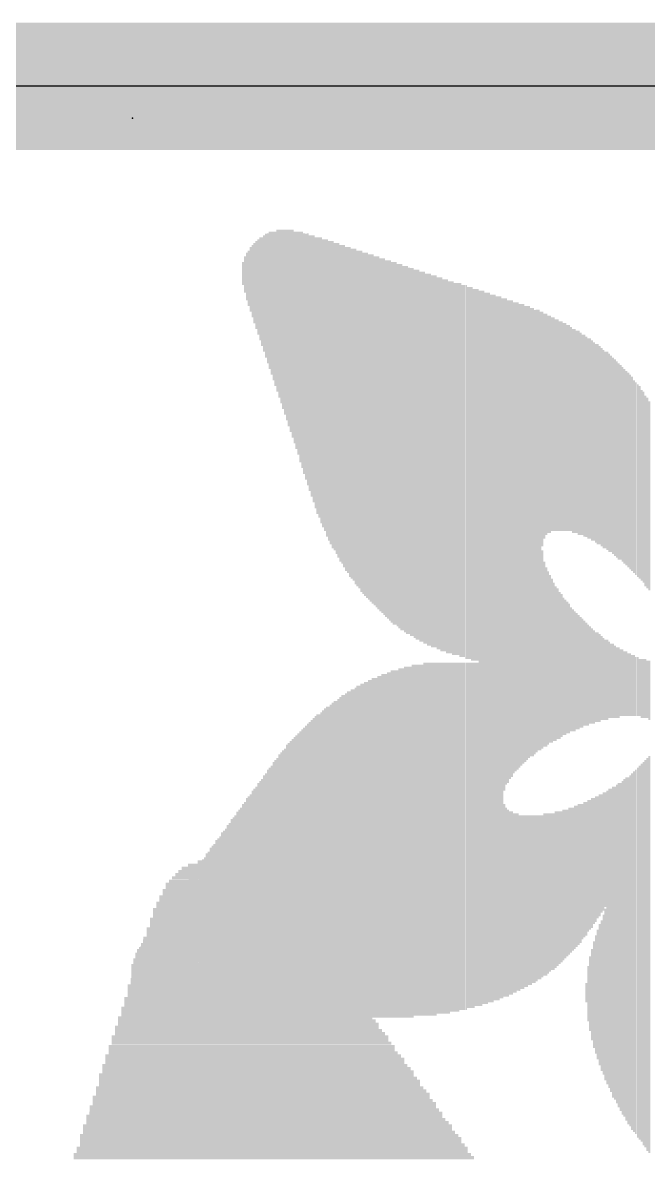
# Model space of a CAD drawing. Extents: x -0.1 to 25.5, y -0.1 to 17.9.
# Drawn here: x 18.323 to 19.573, y 15.637 to 17.907 of the extents above; entities that cross this region are included whole.
import ezdxf

# ---------------------------------------------------------------- set-up
doc = ezdxf.new("R2010")
doc.units = 0
for name, color, linetype in [('1', 12, 'CONTINUOUS'), ('16', 5, 'CONTINUOUS'), ('20', 31, 'CONTINUOUS'), ('21', 40, 'CONTINUOUS'), ('22', 6, 'CONTINUOUS'), ('23', 53, 'CONTINUOUS')]:
    doc.layers.add(name, color=color, linetype=linetype)

# ---------------------------------------------------------------- blocks, each defined once
blk = doc.blocks.new('RECT')
blk.add_solid([(-0.5, -0.5), (0.5, -0.5), (-0.5, 0.5), (0.5, 0.5)])

msp = doc.modelspace()

# ---------------------------------------------------------------- linework, layer by layer
at = {"layer": '1', "const_width": 0.254}
msp.add_lwpolyline([(0, 17.78), (25.4, 17.78)], dxfattribs=at)
at = {"layer": '16', "const_width": 0.254}
msp.add_lwpolyline([(0, 17.78), (25.4, 17.78)], dxfattribs=at)
at = {"layer": '20'}
msp.add_line((22.86, 17.78), (2.54, 17.78), dxfattribs=at)
at = {"layer": '23'}
msp.add_point((18.542, 17.7165), dxfattribs=at)

# ---------------------------------------------------------------- block references
at = {"layer": '21', "rotation": 270}
for p, xscale, yscale in [((18.8049, 17.366), 0.2324, 0.0038), ((18.8087, 17.3621), 0.2477, 0.0038), ((18.8125, 17.3565), 0.2591, 0.0038), ((18.8163, 17.3527), 0.2743, 0.0038), ((18.8201, 17.3469), 0.2857, 0.0038), ((18.8239, 17.3412), 0.2972, 0.0038), ((18.8278, 17.3355), 0.3086, 0.0039), ((18.8316, 17.3317), 0.3238, 0.0038), ((18.8354, 17.326), 0.3353, 0.0038), ((18.8392, 17.3203), 0.3467, 0.0038), ((18.843, 17.3146), 0.3581, 0.0038), ((18.8468, 17.3088), 0.3696, 0.0038), ((18.8506, 17.3031), 0.381, 0.0038), ((18.8544, 17.2974), 0.3924, 0.0038), ((18.8582, 17.2917), 0.4038, 0.0038), ((18.862, 17.2859), 0.4153, 0.0038), ((18.8659, 17.2783), 0.4229, 0.0039), ((18.8697, 17.2727), 0.4343, 0.0038), ((18.8735, 17.2669), 0.4458, 0.0038), ((18.8773, 17.2593), 0.461, 0.0038), ((18.8811, 17.2536), 0.4724, 0.0038), ((18.8849, 17.246), 0.4801, 0.0038), ((18.8887, 17.2402), 0.4915, 0.0038), ((18.8925, 17.2346), 0.5029, 0.0038), ((18.8963, 17.2269), 0.5106, 0.0038), ((18.9001, 17.2212), 0.522, 0.0038), ((18.904, 17.2155), 0.5334, 0.0039), ((18.7782, 17.3946), 0.1295, 0.0038), ((18.782, 17.3908), 0.1447, 0.0038), ((18.7858, 17.3869), 0.16, 0.0038), ((18.7897, 17.3832), 0.1753, 0.0039), ((18.7935, 17.3794), 0.1905, 0.0038), ((18.7973, 17.3755), 0.2058, 0.0038), ((18.8011, 17.3698), 0.2172, 0.0038), ((18.9078, 17.2079), 0.541, 0.0038), ((18.9116, 17.2021), 0.5525, 0.0038), ((18.9154, 17.1984), 0.5601, 0.0038), ((18.9192, 17.1927), 0.5715, 0.0038), ((18.923, 17.1869), 0.5753, 0.0038), ((18.9268, 17.1831), 0.583, 0.0038), ((18.9306, 17.1774), 0.5944, 0.0038), ((18.9344, 17.1717), 0.5982, 0.0038), ((18.9382, 17.1679), 0.6058, 0.0038), ((18.9421, 17.164), 0.6135, 0.0039), ((18.9459, 17.1602), 0.6134, 0.0038), ((18.9497, 17.1564), 0.621, 0.0038), ((18.9535, 17.1526), 0.6286, 0.0038), ((18.9573, 17.1469), 0.6324, 0.0038), ((18.9611, 17.145), 0.6362, 0.0038), ((18.9649, 17.1411), 0.6439, 0.0038), ((18.9687, 17.1355), 0.6477, 0.0038), ((18.9725, 17.1335), 0.6515, 0.0038), ((18.9763, 17.1298), 0.6591, 0.0038), ((18.7668, 17.4041), 0.0724, 0.0038), ((18.7706, 17.4002), 0.0953, 0.0038), ((18.7744, 17.3965), 0.1105, 0.0038), ((18.9802, 17.1259), 0.6591, 0.0039), ((18.984, 17.1241), 0.6629, 0.0038), ((18.9878, 17.1203), 0.6705, 0.0038), ((18.9916, 17.1164), 0.6706, 0.0038), ((18.9954, 17.1145), 0.6744, 0.0038), ((18.9992, 17.1107), 0.682, 0.0038), ((19.003, 17.1069), 0.682, 0.0038), ((19.0068, 17.105), 0.6858, 0.0038), ((19.0106, 17.1031), 0.6896, 0.0038), ((19.0144, 17.0993), 0.6896, 0.0038), ((19.0183, 17.0974), 0.6934, 0.0039), ((19.0221, 17.0955), 0.6972, 0.0038), ((19.0259, 17.0917), 0.6973, 0.0038), ((19.0297, 17.0898), 0.7011, 0.0038), ((19.0335, 17.0878), 0.7049, 0.0038), ((19.0373, 17.0841), 0.7049, 0.0038), ((19.0411, 17.0822), 0.7087, 0.0038), ((19.0449, 17.0802), 0.7125, 0.0038), ((18.763, 17.406), 0.0457, 0.0038), ((19.0487, 17.0765), 0.7125, 0.0038), ((19.0525, 17.0746), 0.7163, 0.0038), ((19.0564, 17.0726), 0.7201, 0.0039), ((19.0602, 17.0688), 0.72, 0.0038), ((19.064, 17.0669), 0.7239, 0.0038), ((19.0678, 17.0669), 0.7239, 0.0038), ((19.0716, 17.0631), 0.7239, 0.0038), ((19.0754, 17.0612), 0.7277, 0.0038), ((19.0792, 17.0593), 0.7315, 0.0038), ((19.083, 17.0573), 0.7277, 0.0038), ((19.0868, 17.0555), 0.7315, 0.0038), ((19.0906, 17.0536), 0.7353, 0.0038), ((19.0945, 17.0517), 0.7315, 0.0039), ((19.0983, 17.0497), 0.7353, 0.0038), ((19.1021, 17.0497), 0.7353, 0.0038), ((19.1059, 17.046), 0.7353, 0.0038), ((19.1097, 17.0441), 0.7391, 0.0038), ((19.1135, 17.0441), 0.7391, 0.0038), ((19.1173, 17.0403), 0.7391, 0.0038), ((19.1211, 17.0403), 0.7391, 0.0038), ((19.1249, 17.0383), 0.743, 0.0038), ((19.1287, 17.0364), 0.7392, 0.0038), ((19.1326, 17.0345), 0.743, 0.0039), ((19.1364, 17.0345), 0.743, 0.0038), ((19.1402, 17.0307), 0.743, 0.0038), ((19.144, 17.0307), 0.743, 0.0038), ((19.1478, 17.0307), 0.743, 0.0038), ((19.1516, 17.0269), 0.743, 0.0038), ((19.1554, 17.0269), 0.743, 0.0038), ((19.1592, 17.025), 0.7468, 0.0038), ((19.163, 17.0231), 0.743, 0.0038), ((19.1668, 17.0231), 0.743, 0.0038), ((19.1707, 17.0212), 0.7468, 0.0039), ((19.1745, 17.0192), 0.7429, 0.0038), ((19.1783, 17.0192), 0.7429, 0.0038), ((19.1821, 17.0174), 0.7467, 0.0038), ((19.1859, 17.0155), 0.7429, 0.0038), ((19.1897, 17.0155), 0.7429, 0.0038), ((19.1935, 17.0155), 0.7429, 0.0038), ((19.1973, 17.0136), 0.7467, 0.0038), ((19.2011, 17.0116), 0.7429, 0.0038), ((19.2049, 17.0116), 0.7429, 0.0038), ((19.2088, 17.0098), 0.7467, 0.0039), ((19.2126, 17.0079), 0.7429, 0.0038), ((19.2164, 17.0079), 0.7429, 0.0038), ((19.2202, 17.006), 0.7467, 0.0038), ((19.224, 17.004), 0.7429, 0.0038), ((19.2278, 17.004), 0.7429, 0.0038), ((19.2316, 17.004), 0.7429, 0.0038), ((19.2354, 16.6573), 1.4288, 0.0038), ((19.2392, 16.6573), 1.4288, 0.0038), ((19.243, 16.6593), 1.4249, 0.0038), ((19.2469, 16.6574), 1.4211, 0.0039), ((19.2507, 16.6574), 1.4211, 0.0038), ((19.2545, 16.6593), 1.4173, 0.0038), ((19.2583, 16.6574), 1.4135, 0.0038), ((19.2621, 16.6574), 1.4135, 0.0038), ((19.2659, 16.6593), 1.4097, 0.0038), ((19.2697, 16.6574), 1.4059, 0.0038), ((19.2735, 16.6574), 1.4059, 0.0038), ((19.2773, 16.6593), 1.4021, 0.0038), ((19.2811, 16.6574), 1.3983, 0.0038), ((19.285, 16.865), 0.983, 0.0039), ((19.2888, 16.8707), 0.9716, 0.0038), ((19.2926, 16.8707), 0.9639, 0.0038), ((19.2964, 16.8744), 0.9563, 0.0038), ((19.3002, 16.8764), 0.9525, 0.0038), ((19.304, 16.8783), 0.941, 0.0038), ((19.3078, 16.8802), 0.9372, 0.0038), ((19.3116, 16.8821), 0.9334, 0.0038), ((19.3154, 16.8821), 0.9258, 0.0038), ((19.3192, 16.884), 0.922, 0.0038), ((19.3231, 16.8859), 0.9182, 0.0039), ((19.3269, 16.8859), 0.9106, 0.0038), ((19.3307, 16.8878), 0.9068, 0.0038), ((19.3345, 16.8897), 0.903, 0.0038), ((19.3383, 16.8897), 0.8953, 0.0038), ((19.3421, 16.8897), 0.8953, 0.0038), ((19.3459, 16.8897), 0.8877, 0.0038), ((19.3497, 16.8917), 0.8839, 0.0038), ((19.3535, 16.8936), 0.8801, 0.0038), ((19.3573, 16.8917), 0.8763, 0.0038), ((19.3612, 17.0955), 0.4686, 0.0039), ((19.365, 17.1012), 0.4496, 0.0038), ((19.3688, 17.105), 0.442, 0.0038), ((19.3726, 17.105), 0.4344, 0.0038), ((19.3764, 17.105), 0.4344, 0.0038), ((19.3802, 17.105), 0.4268, 0.0038), ((19.384, 17.105), 0.4268, 0.0038), ((19.3878, 17.103), 0.4229, 0.0038), ((19.3916, 17.103), 0.4229, 0.0038), ((19.3954, 17.1012), 0.4191, 0.0038), ((19.3993, 17.1012), 0.4191, 0.0039), ((19.4031, 17.0993), 0.4153, 0.0038), ((19.4069, 17.0993), 0.4153, 0.0038), ((19.4107, 17.0974), 0.4115, 0.0038), ((19.4145, 17.0974), 0.4115, 0.0038), ((19.4183, 17.0954), 0.4077, 0.0038), ((19.4221, 17.0917), 0.4077, 0.0038), ((19.4259, 17.0917), 0.4077, 0.0038), ((19.4297, 17.0898), 0.4039, 0.0038), ((19.4335, 17.0878), 0.4077, 0.0038), ((19.4374, 17.086), 0.4039, 0.0039), ((19.4412, 17.0841), 0.4001, 0.0038), ((19.445, 17.0822), 0.4039, 0.0038), ((19.4488, 17.0802), 0.4001, 0.0038), ((19.4526, 17.0764), 0.4, 0.0038), ((19.4564, 17.0764), 0.4, 0.0038), ((19.4602, 17.0726), 0.4, 0.0038), ((19.464, 17.0707), 0.3962, 0.0038), ((19.4678, 17.0669), 0.3962, 0.0038), ((19.4716, 17.065), 0.4, 0.0038), ((19.4755, 17.0631), 0.3962, 0.0039), ((19.4793, 17.0593), 0.3962, 0.0038), ((19.4831, 17.0555), 0.3963, 0.0038), ((19.4869, 17.0536), 0.3925, 0.0038), ((19.4907, 17.0517), 0.3963, 0.0038), ((19.4945, 17.0479), 0.3963, 0.0038), ((19.4983, 17.046), 0.3925, 0.0038), ((19.5021, 17.0421), 0.3924, 0.0038), ((19.5059, 17.0383), 0.3924, 0.0038), ((19.5097, 17.0345), 0.3924, 0.0038), ((19.5136, 17.0307), 0.3924, 0.0039), ((19.5174, 17.0288), 0.3886, 0.0038), ((19.5212, 17.025), 0.3886, 0.0038), ((19.525, 17.0212), 0.3886, 0.0038), ((19.5288, 17.0174), 0.3886, 0.0038), ((19.5326, 17.0136), 0.3887, 0.0038), ((19.5364, 17.0098), 0.3887, 0.0038), ((19.5402, 17.0059), 0.3886, 0.0038), ((19.544, 17.0002), 0.3848, 0.0038), ((19.5478, 16.9964), 0.3848, 0.0038), ((19.5517, 16.9926), 0.3848, 0.0039), ((19.5555, 16.9888), 0.3848, 0.0038), ((19.5593, 16.9831), 0.381, 0.0038), ((19.5631, 16.9793), 0.381, 0.0038), ((19.5669, 16.9716), 0.381, 0.0038), ((19.5707, 16.9678), 0.381, 0.0038), ((19.5745, 16.9621), 0.3772, 0.0038), ((19.3612, 16.6554), 0.3962, 0.0039), ((19.365, 16.6459), 0.3696, 0.0038), ((19.3688, 16.6402), 0.3581, 0.0038), ((19.3726, 16.6382), 0.3467, 0.0038), ((19.3764, 16.6364), 0.3353, 0.0038), ((19.3802, 16.6326), 0.3277, 0.0038), ((19.384, 16.6306), 0.3163, 0.0038), ((19.3878, 16.6268), 0.3086, 0.0038), ((19.3916, 16.6268), 0.301, 0.0038), ((19.3954, 16.623), 0.2934, 0.0038), ((19.3993, 16.623), 0.2857, 0.0039), ((19.4031, 16.6212), 0.2743, 0.0038), ((19.4069, 16.6193), 0.2705, 0.0038), ((19.4107, 16.6193), 0.2629, 0.0038), ((19.4145, 16.6174), 0.2591, 0.0038), ((19.4183, 16.6154), 0.2476, 0.0038), ((19.4221, 16.6135), 0.2438, 0.0038), ((19.4259, 16.6116), 0.24, 0.0038), ((19.4297, 16.6116), 0.2324, 0.0038), ((19.4335, 16.6097), 0.2286, 0.0038), ((19.4374, 16.6097), 0.221, 0.0039), ((19.4412, 16.6078), 0.2172, 0.0038), ((19.445, 16.6078), 0.2096, 0.0038), ((19.4488, 16.6059), 0.2058, 0.0038), ((19.4526, 16.604), 0.2019, 0.0038), ((19.4564, 16.604), 0.1943, 0.0038), ((19.4602, 16.6021), 0.1905, 0.0038), ((19.464, 16.6001), 0.1867, 0.0038), ((19.4678, 16.6001), 0.1791, 0.0038), ((19.4716, 16.6001), 0.1791, 0.0038), ((19.4755, 16.5983), 0.1753, 0.0039), ((19.4793, 16.5983), 0.1677, 0.0038), ((19.4831, 16.5964), 0.1639, 0.0038), ((19.4869, 16.5945), 0.1601, 0.0038), ((19.4907, 16.5945), 0.1601, 0.0038), ((19.4945, 16.5945), 0.1524, 0.0038), ((19.4983, 16.5925), 0.1485, 0.0038), ((19.5021, 16.5925), 0.1485, 0.0038), ((19.5059, 16.5907), 0.1447, 0.0038), ((19.5097, 16.5888), 0.1409, 0.0038), ((19.5136, 16.5888), 0.1409, 0.0039), ((19.5174, 16.5888), 0.1333, 0.0038), ((19.5212, 16.5888), 0.1333, 0.0038), ((19.525, 16.5869), 0.1295, 0.0038), ((19.5288, 16.5869), 0.1295, 0.0038), ((19.5326, 16.5849), 0.1257, 0.0038), ((19.5364, 16.5849), 0.1257, 0.0038), ((19.5402, 16.5831), 0.1219, 0.0038), ((19.544, 16.5831), 0.1219, 0.0038), ((19.5478, 16.5812), 0.1181, 0.0038), ((19.5517, 16.5812), 0.1181, 0.0039), ((19.0754, 16.2687), 0.6972, 0.0038), ((19.0792, 16.2687), 0.6972, 0.0038), ((19.083, 16.2687), 0.6972, 0.0038), ((19.0868, 16.2706), 0.701, 0.0038), ((19.0906, 16.2706), 0.701, 0.0038), ((19.0945, 16.2706), 0.701, 0.0039), ((19.0983, 16.2706), 0.701, 0.0038), ((19.1021, 16.2725), 0.7048, 0.0038), ((19.1059, 16.2744), 0.701, 0.0038), ((19.1097, 16.2744), 0.701, 0.0038), ((19.1135, 16.2744), 0.701, 0.0038), ((19.1173, 16.2744), 0.701, 0.0038), ((19.1211, 16.2744), 0.701, 0.0038), ((19.1249, 16.2763), 0.7048, 0.0038), ((19.1287, 16.2763), 0.7048, 0.0038), ((19.1326, 16.2763), 0.7048, 0.0039), ((19.1364, 16.2763), 0.7048, 0.0038), ((19.1402, 16.2763), 0.7048, 0.0038), ((19.144, 16.2763), 0.7048, 0.0038), ((19.1478, 16.2763), 0.7048, 0.0038), ((19.1516, 16.2782), 0.701, 0.0038), ((19.1554, 16.2782), 0.701, 0.0038), ((19.1592, 16.2782), 0.701, 0.0038), ((19.163, 16.2782), 0.701, 0.0038), ((19.1668, 16.2782), 0.701, 0.0038), ((19.1707, 16.2782), 0.701, 0.0039), ((19.1745, 16.2782), 0.701, 0.0038), ((19.1783, 16.2801), 0.6972, 0.0038), ((19.1821, 16.2801), 0.6972, 0.0038), ((19.1859, 16.2801), 0.6972, 0.0038), ((19.1897, 16.2801), 0.6972, 0.0038), ((19.1935, 16.2801), 0.6972, 0.0038), ((19.1973, 16.282), 0.6934, 0.0038), ((19.2011, 16.282), 0.6934, 0.0038), ((19.2049, 16.282), 0.6934, 0.0038), ((19.2088, 16.282), 0.6934, 0.0039), ((19.2126, 16.2839), 0.6896, 0.0038), ((19.2164, 16.2839), 0.6896, 0.0038), ((19.2202, 16.2839), 0.6896, 0.0038), ((19.224, 16.2839), 0.6896, 0.0038), ((19.2278, 16.2858), 0.6858, 0.0038), ((19.2316, 16.2858), 0.6858, 0.0038), ((19.5555, 16.5793), 0.1143, 0.0038), ((19.5593, 16.5773), 0.1181, 0.0038), ((19.5631, 16.5773), 0.1181, 0.0038), ((19.5669, 16.5773), 0.1181, 0.0038), ((19.5707, 16.5755), 0.1143, 0.0038), ((19.5745, 16.5735), 0.1182, 0.0038), ((19.0144, 16.2573), 0.6744, 0.0038), ((19.0183, 16.2573), 0.6744, 0.0039), ((19.0221, 16.2592), 0.6782, 0.0038), ((19.0259, 16.2592), 0.6782, 0.0038), ((19.0297, 16.2592), 0.6782, 0.0038), ((19.0335, 16.2611), 0.682, 0.0038), ((19.0373, 16.2611), 0.682, 0.0038), ((19.0411, 16.263), 0.6858, 0.0038), ((19.0449, 16.263), 0.6858, 0.0038), ((19.0487, 16.263), 0.6858, 0.0038), ((19.0525, 16.2649), 0.6896, 0.0038), ((19.0564, 16.2649), 0.6896, 0.0039), ((19.0602, 16.2668), 0.6934, 0.0038), ((19.064, 16.2668), 0.6934, 0.0038), ((19.0678, 16.2668), 0.6934, 0.0038), ((19.0716, 16.2668), 0.6934, 0.0038), ((18.9725, 16.2459), 0.6515, 0.0038), ((18.9763, 16.2459), 0.6515, 0.0038), ((18.9802, 16.2477), 0.6553, 0.0039), ((18.984, 16.2477), 0.6553, 0.0038), ((18.9878, 16.2496), 0.6591, 0.0038), ((18.9916, 16.2516), 0.6629, 0.0038), ((18.9954, 16.2516), 0.6629, 0.0038), ((18.9992, 16.2535), 0.6667, 0.0038), ((19.003, 16.2535), 0.6667, 0.0038), ((19.0068, 16.2553), 0.6705, 0.0038), ((19.0106, 16.2553), 0.6705, 0.0038), ((18.9421, 16.2344), 0.6286, 0.0039), ((18.9459, 16.2363), 0.6324, 0.0038), ((18.9497, 16.2363), 0.6324, 0.0038), ((18.9535, 16.2383), 0.6363, 0.0038), ((18.9573, 16.2401), 0.6401, 0.0038), ((18.9611, 16.2421), 0.6439, 0.0038), ((18.9649, 16.2421), 0.6439, 0.0038), ((18.9687, 16.244), 0.6477, 0.0038), ((18.9192, 16.2249), 0.6096, 0.0038), ((18.923, 16.2268), 0.6134, 0.0038), ((18.9268, 16.2287), 0.6172, 0.0038), ((18.9306, 16.2306), 0.621, 0.0038), ((18.9344, 16.2306), 0.621, 0.0038), ((18.9382, 16.2325), 0.6248, 0.0038), ((18.8925, 16.2135), 0.5867, 0.0038), ((18.8963, 16.2154), 0.5905, 0.0038), ((18.9001, 16.2172), 0.5943, 0.0038), ((18.904, 16.2192), 0.5982, 0.0039), ((18.9078, 16.2211), 0.602, 0.0038), ((18.9116, 16.223), 0.6058, 0.0038), ((18.9154, 16.223), 0.6058, 0.0038), ((18.8697, 16.202), 0.5639, 0.0038), ((18.8735, 16.204), 0.5677, 0.0038), ((18.8773, 16.2059), 0.5715, 0.0038), ((18.8811, 16.2078), 0.5753, 0.0038), ((18.8849, 16.2096), 0.5791, 0.0038), ((18.8887, 16.2115), 0.5829, 0.0038), ((18.8506, 16.1925), 0.5448, 0.0038), ((18.8544, 16.1944), 0.5486, 0.0038), ((18.8582, 16.1963), 0.5524, 0.0038), ((18.862, 16.1982), 0.5562, 0.0038), ((18.8659, 16.2002), 0.5601, 0.0039), ((18.8316, 16.1791), 0.5181, 0.0038), ((18.8354, 16.183), 0.5258, 0.0038), ((18.8392, 16.1849), 0.5296, 0.0038), ((18.843, 16.1868), 0.5334, 0.0038), ((18.8468, 16.1887), 0.5372, 0.0038), ((19.5707, 16.0458), 0.7848, 0.0038), ((19.5745, 16.0459), 0.7925, 0.0038), ((18.8125, 16.1678), 0.4953, 0.0038), ((18.8163, 16.1697), 0.4991, 0.0038), ((18.8201, 16.1715), 0.5029, 0.0038), ((18.8239, 16.1754), 0.5105, 0.0038), ((18.8278, 16.1773), 0.5143, 0.0039), ((19.5478, 16.0516), 0.7277, 0.0038), ((19.5517, 16.0496), 0.7391, 0.0039), ((19.5555, 16.0496), 0.7468, 0.0038), ((19.5593, 16.0496), 0.7544, 0.0038), ((19.5631, 16.0477), 0.7658, 0.0038), ((19.5669, 16.0477), 0.7734, 0.0038), ((18.7973, 16.1563), 0.4724, 0.0038), ((18.8011, 16.1582), 0.4762, 0.0038), ((18.8049, 16.1621), 0.4839, 0.0038), ((18.8087, 16.1639), 0.4877, 0.0038), ((19.5212, 16.0592), 0.6667, 0.0038), ((19.525, 16.0592), 0.6743, 0.0038), ((19.5288, 16.0572), 0.6858, 0.0038), ((19.5326, 16.0534), 0.6934, 0.0038), ((19.5364, 16.0535), 0.7011, 0.0038), ((19.5402, 16.0516), 0.7125, 0.0038), ((19.544, 16.0516), 0.7201, 0.0038), ((18.782, 16.1468), 0.4534, 0.0038), ((18.7858, 16.1487), 0.4572, 0.0038), ((18.7897, 16.1506), 0.461, 0.0039), ((18.7935, 16.1544), 0.4686, 0.0038), ((19.4831, 16.2516), 0.2363, 0.0038), ((19.4869, 16.2554), 0.2286, 0.0038), ((19.4907, 16.0801), 0.5868, 0.0038), ((19.4945, 16.0782), 0.5982, 0.0038), ((19.4983, 16.0744), 0.6058, 0.0038), ((19.5021, 16.0706), 0.621, 0.0038), ((19.5059, 16.0687), 0.6248, 0.0038), ((19.5097, 16.0668), 0.6363, 0.0038), ((19.5136, 16.0648), 0.6477, 0.0039), ((19.5174, 16.0611), 0.6553, 0.0038), ((18.763, 16.1334), 0.4267, 0.0038), ((18.7668, 16.1354), 0.4305, 0.0038), ((18.7706, 16.1392), 0.4381, 0.0038), ((18.7744, 16.141), 0.4419, 0.0038), ((18.7782, 16.143), 0.4458, 0.0038), ((19.285, 16.1544), 0.3848, 0.0039), ((19.4335, 16.2059), 0.2819, 0.0038), ((19.4374, 16.2078), 0.2781, 0.0039), ((19.4412, 16.2115), 0.2705, 0.0038), ((19.445, 16.2154), 0.2705, 0.0038), ((19.4488, 16.2172), 0.2667, 0.0038), ((19.4526, 16.223), 0.2629, 0.0038), ((19.4564, 16.2248), 0.2591, 0.0038), ((19.4602, 16.2287), 0.259, 0.0038), ((19.464, 16.2325), 0.2514, 0.0038), ((19.4678, 16.2363), 0.2514, 0.0038), ((19.4716, 16.2401), 0.2438, 0.0038), ((19.4755, 16.244), 0.2439, 0.0039), ((19.4793, 16.2477), 0.2363, 0.0038), ((18.7477, 16.122), 0.4038, 0.0038), ((18.7516, 16.1258), 0.4115, 0.0039), ((18.7554, 16.1278), 0.4153, 0.0038), ((18.7592, 16.1297), 0.4191, 0.0038), ((19.2888, 16.1506), 0.3772, 0.0038), ((19.2926, 16.1487), 0.3734, 0.0038), ((19.2964, 16.1487), 0.3658, 0.0038), ((19.3002, 16.1487), 0.3658, 0.0038), ((19.304, 16.1487), 0.3582, 0.0038), ((19.3078, 16.1487), 0.3582, 0.0038), ((19.3116, 16.1506), 0.3544, 0.0038), ((19.3154, 16.1486), 0.3505, 0.0038), ((19.3192, 16.1505), 0.3467, 0.0038), ((19.3231, 16.1505), 0.3467, 0.0039), ((19.3269, 16.1525), 0.3429, 0.0038), ((19.3307, 16.1525), 0.3429, 0.0038), ((19.3345, 16.1544), 0.339, 0.0038), ((19.3383, 16.1544), 0.339, 0.0038), ((19.3421, 16.1563), 0.3352, 0.0038), ((19.3459, 16.1563), 0.3352, 0.0038), ((19.3497, 16.1582), 0.3314, 0.0038), ((19.3535, 16.1601), 0.3276, 0.0038), ((19.3573, 16.1601), 0.3276, 0.0038), ((19.3612, 16.162), 0.3238, 0.0039), ((19.365, 16.1659), 0.3239, 0.0038), ((19.3688, 16.1659), 0.3239, 0.0038), ((19.3726, 16.1678), 0.3201, 0.0038), ((19.3764, 16.1697), 0.3163, 0.0038), ((19.3802, 16.1715), 0.3125, 0.0038), ((19.384, 16.1715), 0.3125, 0.0038), ((19.3878, 16.1754), 0.3125, 0.0038), ((19.3916, 16.1773), 0.3086, 0.0038), ((19.3954, 16.1792), 0.3048, 0.0038), ((19.3993, 16.1811), 0.301, 0.0039), ((19.4031, 16.1849), 0.301, 0.0038), ((19.4069, 16.1868), 0.2972, 0.0038), ((19.4107, 16.1887), 0.2934, 0.0038), ((19.4145, 16.1925), 0.2934, 0.0038), ((19.4183, 16.1944), 0.2896, 0.0038), ((19.4221, 16.1963), 0.2858, 0.0038), ((19.4259, 16.2001), 0.2858, 0.0038), ((19.4297, 16.202), 0.2819, 0.0038), ((18.7325, 16.1125), 0.3848, 0.0038), ((18.7363, 16.1144), 0.3886, 0.0038), ((18.7401, 16.1182), 0.3962, 0.0038), ((18.7439, 16.1201), 0.4, 0.0038), ((18.7135, 16.0992), 0.3581, 0.0039), ((18.7173, 16.1011), 0.3619, 0.0038), ((18.7211, 16.1049), 0.3696, 0.0038), ((18.7249, 16.1068), 0.3734, 0.0038), ((18.7287, 16.1087), 0.3772, 0.0038), ((18.6982, 16.0897), 0.3391, 0.0038), ((18.702, 16.0916), 0.3429, 0.0038), ((18.7058, 16.0935), 0.3467, 0.0038), ((18.7096, 16.0973), 0.3543, 0.0038), ((18.6792, 16.0763), 0.3124, 0.0038), ((18.683, 16.0782), 0.3162, 0.0038), ((18.6868, 16.0801), 0.32, 0.0038), ((18.6906, 16.0839), 0.3276, 0.0038), ((18.6944, 16.0859), 0.3315, 0.0038), ((18.6639, 16.0648), 0.2895, 0.0038), ((18.6677, 16.0687), 0.2972, 0.0038), ((18.6715, 16.0706), 0.301, 0.0038), ((18.6754, 16.0725), 0.3048, 0.0039), ((18.6487, 16.0554), 0.2705, 0.0038), ((18.6525, 16.0572), 0.2743, 0.0038), ((18.6563, 16.0611), 0.2819, 0.0038), ((18.6601, 16.063), 0.2857, 0.0038), ((18.6296, 16.042), 0.2438, 0.0038), ((18.6334, 16.0439), 0.2476, 0.0038), ((18.6373, 16.0478), 0.2553, 0.0039), ((18.6411, 16.0496), 0.2591, 0.0038), ((18.6449, 16.0516), 0.2629, 0.0038), ((18.6144, 16.0344), 0.221, 0.0038), ((18.6182, 16.0363), 0.2248, 0.0038), ((18.622, 16.0363), 0.2324, 0.0038), ((18.6258, 16.0401), 0.24, 0.0038), ((18.5953, 16.023), 0.1905, 0.0038), ((18.5992, 16.0249), 0.1943, 0.0039), ((18.603, 16.0249), 0.2019, 0.0038), ((18.6068, 16.0287), 0.2095, 0.0038), ((18.6106, 16.0306), 0.2134, 0.0038), ((19.4831, 15.9658), 0.32, 0.0038), ((19.4869, 15.9659), 0.3429, 0.0038), ((18.5801, 16.0153), 0.16, 0.0038), ((18.5839, 16.0173), 0.1715, 0.0038), ((18.5877, 16.0191), 0.1753, 0.0038), ((18.5915, 16.0191), 0.1829, 0.0038), ((19.4716, 15.9658), 0.259, 0.0038), ((19.4755, 15.9658), 0.282, 0.0039), ((19.4793, 15.9639), 0.301, 0.0038), ((18.5649, 16.0115), 0.1295, 0.0038), ((18.5687, 16.0115), 0.1372, 0.0038), ((18.5725, 16.0115), 0.1448, 0.0038), ((18.5763, 16.0153), 0.1524, 0.0038), ((19.464, 15.9658), 0.2134, 0.0038), ((19.4678, 15.9658), 0.2362, 0.0038), ((18.5496, 16.0115), 0.0762, 0.0038), ((18.5534, 16.0115), 0.0914, 0.0038), ((18.5572, 16.0097), 0.1029, 0.0038), ((18.5611, 16.0115), 0.1143, 0.0039), ((19.4602, 15.9658), 0.1828, 0.0038), ((18.542, 16.0097), 0.0343, 0.0038), ((18.5458, 16.0096), 0.0572, 0.0038), ((19.4564, 15.9677), 0.1486, 0.0038), ((19.4526, 15.9678), 0.1105, 0.0038), ((19.4488, 15.9697), 0.0381, 0.0038)]:
    msp.add_blockref('RECT', p, dxfattribs=dict(at, xscale=xscale, yscale=yscale))
at = {"layer": '22', "rotation": 180}
for p, xscale, yscale in [((18.723, 16.2306), 0.1016, 0.0064), ((18.723, 16.237), 0.0635, 0.0063), ((18.7198, 16.2052), 0.1842, 0.0064), ((18.7198, 16.2115), 0.1714, 0.0063), ((18.7166, 16.2179), 0.1524, 0.0064), ((18.7198, 16.2243), 0.1334, 0.0063), ((18.7198, 16.1862), 0.2222, 0.0063), ((18.7198, 16.1925), 0.2096, 0.0064), ((18.7198, 16.1989), 0.1968, 0.0063), ((18.723, 16.1608), 0.254, 0.0063), ((18.7198, 16.1735), 0.235, 0.0063), ((18.723, 16.1671), 0.2413, 0.0064), ((18.7198, 16.1798), 0.2222, 0.0064), ((18.723, 16.1481), 0.2667, 0.0063), ((18.7262, 16.1417), 0.2731, 0.0064), ((18.7262, 16.1544), 0.2603, 0.0064), ((18.7293, 16.1163), 0.3048, 0.0064), ((18.7262, 16.1354), 0.2857, 0.0063), ((18.7294, 16.129), 0.2921, 0.0064), ((18.7294, 16.1227), 0.2921, 0.0063), ((18.7325, 16.0973), 0.3238, 0.0063), ((18.7325, 16.11), 0.3112, 0.0063), ((18.7325, 16.1036), 0.3112, 0.0064), ((18.7356, 16.0782), 0.3429, 0.0064), ((18.7388, 16.0719), 0.3493, 0.0063), ((18.7357, 16.0909), 0.3302, 0.0064), ((18.7388, 16.0846), 0.3365, 0.0063), ((18.7452, 16.0465), 0.3746, 0.0063), ((18.7421, 16.0592), 0.3683, 0.0063), ((18.7421, 16.0528), 0.3683, 0.0064), ((18.742, 16.0655), 0.3556, 0.0064), ((18.7452, 16.0401), 0.3874, 0.0064), ((18.7452, 16.0338), 0.3874, 0.0063), ((18.7484, 16.0274), 0.3937, 0.0064), ((18.7484, 16.0211), 0.4064, 0.0063), ((18.7516, 16.0147), 0.4127, 0.0064), ((18.7516, 16.0084), 0.4127, 0.0063), ((18.7548, 16.002), 0.4191, 0.0064), ((18.7548, 15.983), 0.4445, 0.0063), ((18.7547, 15.9957), 0.4318, 0.0063), ((18.7547, 15.9893), 0.4318, 0.0064), ((18.7611, 15.9576), 0.4699, 0.0063), ((18.7579, 15.9766), 0.4508, 0.0064), ((18.7579, 15.9703), 0.4508, 0.0063), ((18.7611, 15.9639), 0.4572, 0.0064), ((18.7643, 15.9385), 0.4889, 0.0064), ((18.7643, 15.9512), 0.4763, 0.0064), ((18.7643, 15.9449), 0.4763, 0.0063), ((18.7674, 15.9195), 0.508, 0.0063), ((18.7706, 15.9131), 0.5144, 0.0064), ((18.7675, 15.9322), 0.4953, 0.0063), ((18.7706, 15.9258), 0.5016, 0.0064), ((18.7769, 15.8877), 0.5397, 0.0064), ((18.7706, 15.9004), 0.527, 0.0064), ((18.7738, 15.8941), 0.5334, 0.0063), ((18.7737, 15.9068), 0.5207, 0.0063), ((18.7769, 15.8814), 0.5525, 0.0063), ((18.7769, 15.875), 0.5525, 0.0064), ((18.7801, 15.8687), 0.5588, 0.0063), ((18.7833, 15.8433), 0.5906, 0.0063), ((18.7833, 15.8496), 0.5778, 0.0064), ((18.7802, 15.8623), 0.5715, 0.0064), ((18.7802, 15.8559), 0.5715, 0.0063), ((18.7865, 15.8242), 0.6096, 0.0064), ((18.7865, 15.8369), 0.5969, 0.0064), ((18.7865, 15.8306), 0.5969, 0.0063), ((18.7897, 15.8052), 0.6287, 0.0063), ((18.7928, 15.7988), 0.635, 0.0064), ((18.7897, 15.8178), 0.6159, 0.0063), ((18.7929, 15.8115), 0.6223, 0.0064), ((18.796, 15.7797), 0.654, 0.0063), ((18.796, 15.7925), 0.6414, 0.0063), ((18.796, 15.7861), 0.6414, 0.0064), ((18.7992, 15.7607), 0.6731, 0.0064), ((18.8024, 15.7544), 0.6795, 0.0063), ((18.7992, 15.7734), 0.6604, 0.0064), ((18.8024, 15.7671), 0.6667, 0.0063), ((18.8024, 15.7416), 0.6921, 0.0063), ((18.8056, 15.7353), 0.6985, 0.0064), ((18.8087, 15.729), 0.7048, 0.0063), ((18.8055, 15.748), 0.6858, 0.0064), ((18.8055, 15.7226), 0.7112, 0.0064), ((18.8087, 15.7163), 0.7176, 0.0063), ((18.8118, 15.7099), 0.7239, 0.0064), ((18.815, 15.6845), 0.7557, 0.0064), ((18.8119, 15.7035), 0.7366, 0.0063), ((18.8119, 15.6972), 0.7366, 0.0064), ((18.815, 15.6909), 0.7429, 0.0063), ((18.8182, 15.6782), 0.762, 0.0063), ((18.8182, 15.6718), 0.762, 0.0064), ((18.8214, 15.6654), 0.7684, 0.0063), ((18.8214, 15.6464), 0.7938, 0.0064), ((18.8246, 15.6401), 0.8001, 0.0063), ((18.8214, 15.6591), 0.781, 0.0064), ((18.8214, 15.6528), 0.781, 0.0063)]:
    msp.add_blockref('RECT', p, dxfattribs=dict(at, xscale=xscale, yscale=yscale))

doc.saveas('drawing.dxf')
